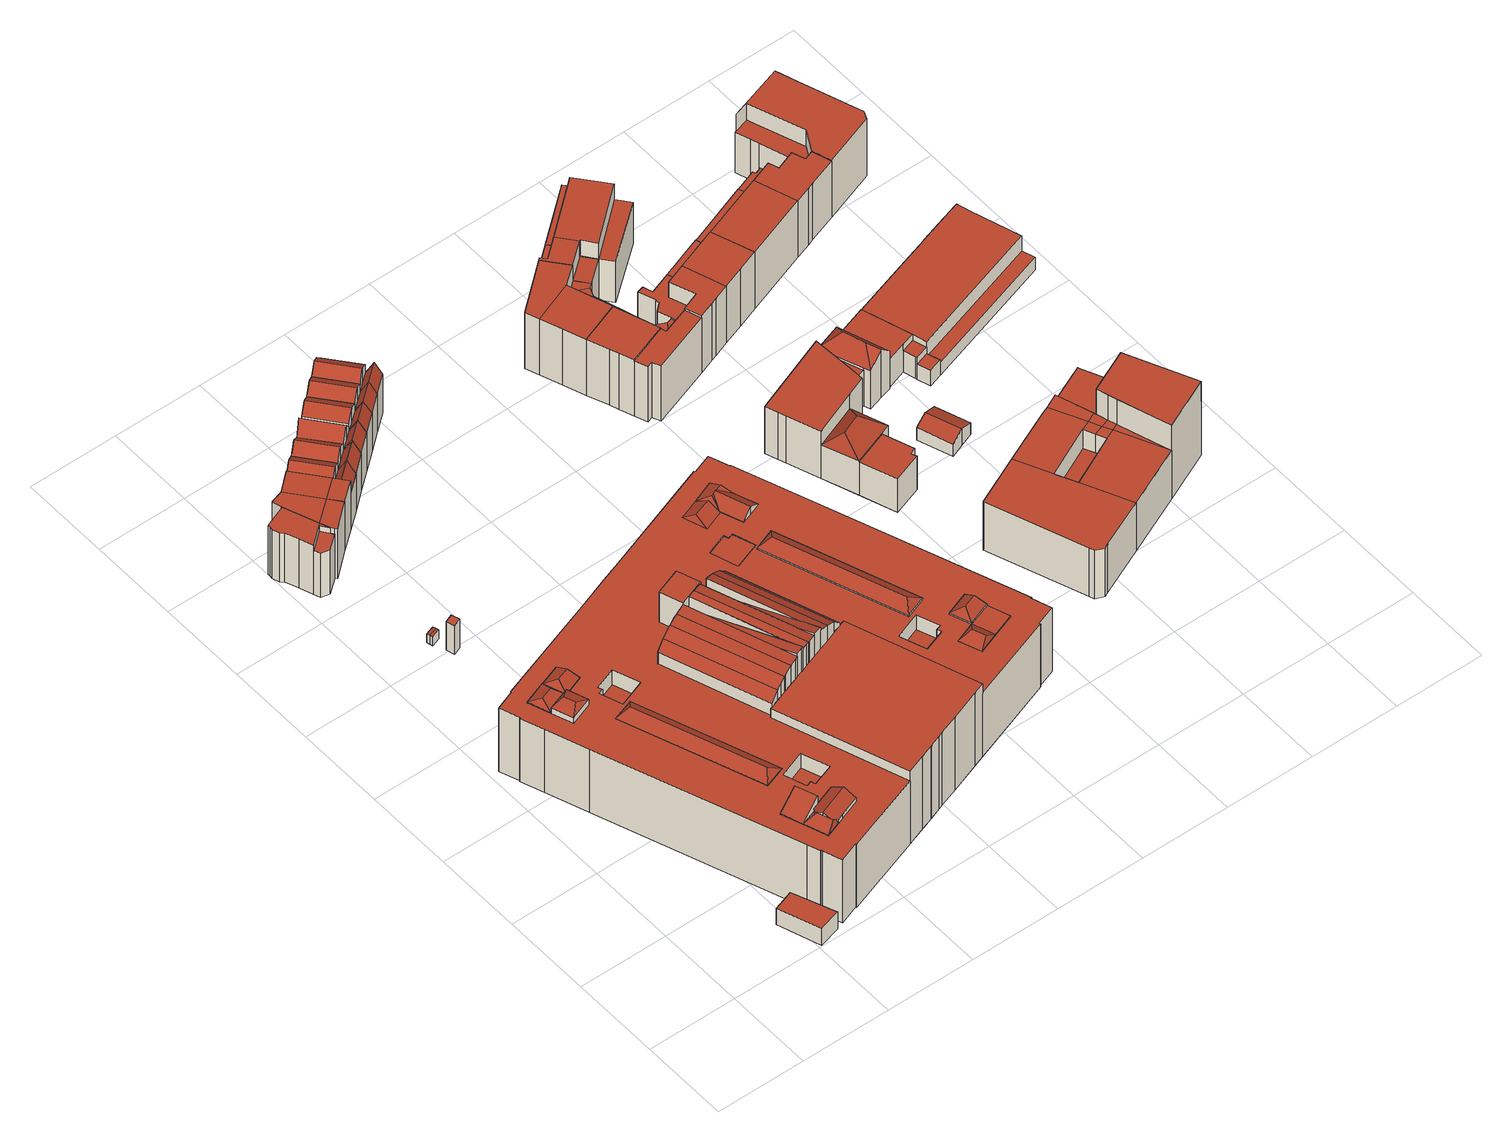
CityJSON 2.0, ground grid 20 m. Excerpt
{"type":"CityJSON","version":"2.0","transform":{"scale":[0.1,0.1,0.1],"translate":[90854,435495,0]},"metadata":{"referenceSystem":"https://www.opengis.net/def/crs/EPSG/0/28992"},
"CityObjects":{
"building1":{"type":"Building","attributes":{"TerrainHeight":3.46,"bron_tex":"UltraCAM-X 10cm juni 2008","voll_tex":"complete","bron_geo":"Lidar 15-30 punten - nov. 2008","status":"1","isWatertight":"1"},"geometry":[{"type":"MultiSurface","lod":"2","boundaries":[[[0,1,2,3]],[[4,5,6,7]],[[0,3,5,4]],[[3,2,6,5]],[[2,1,7,6]],[[1,0,4,7]]],"semantics":{"surfaces":[{"type":"RoofSurface"},{"type":"GroundSurface"},{"type":"WallSurface"}],"values":[0,1,2,2,2,2]}}]},
"building2":{"type":"Building","attributes":{"TerrainHeight":2.46,"bron_tex":"UltraCAM-X 10cm juni 2008","voll_tex":"complete","bron_geo":"Lidar 15-30 punten - nov. 2008","status":"1","isWatertight":"0"},"geometry":[{"type":"MultiSurface","lod":"2","boundaries":[[[8,9,10]],[[11,12,13,14,15,16]],[[10,17,18,19,20,21,22,23,24,8]],[[25,26,27,28,29,30,31,32,33,34]],[[9,8,16,15]],[[14,13,27,26]],[[13,12,28,27]],[[12,11,35,28]],[[20,19,33,32]],[[19,18,34,33]],[[8,24,11,16]],[[24,23,29,35]],[[23,22,30,29]],[[22,21,31,30]],[[21,20,32,31]]],"semantics":{"surfaces":[{"type":"RoofSurface"},{"type":"GroundSurface"},{"type":"WallSurface"}],"values":[0,0,0,1,2,2,2,2,2,2,2,2,2,2,2]}}]},
"building3":{"type":"Building","attributes":{"TerrainHeight":3.62,"bron_tex":"UltraCAM-X 10cm juni 2008","voll_tex":"complete","bron_geo":"Lidar 15-30 punten - nov. 2008","status":"1","isWatertight":"0"},"geometry":[{"type":"MultiSurface","lod":"2","boundaries":[[[36,37,38,39]],[[37,40,41,38]],[[42,43,44,45]],[[36,39,43,42]],[[39,38,46,43]],[[37,36,42,47]],[[38,41,44,46]],[[41,40,45,44]],[[40,37,47,45]]],"semantics":{"surfaces":[{"type":"RoofSurface"},{"type":"GroundSurface"},{"type":"WallSurface"}],"values":[0,0,1,2,2,2,2,2,2]}}]},
"building4":{"type":"Building","attributes":{"TerrainHeight":3.78,"bron_tex":"UltraCAM-X 10cm juni 2008","voll_tex":"complete","bron_geo":"Lidar 15-30 punten - nov. 2008","status":"1","isWatertight":"1"},"geometry":[{"type":"MultiSurface","lod":"2","boundaries":[[[48,49,50,51]],[[52,53,54,55]],[[48,51,55,54]],[[51,50,52,55]],[[50,49,53,52]],[[49,48,54,53]]],"semantics":{"surfaces":[{"type":"RoofSurface"},{"type":"GroundSurface"},{"type":"WallSurface"}],"values":[0,1,2,2,2,2]}}]},
"building5":{"type":"Building","attributes":{"TerrainHeight":2.37,"bron_tex":"UltraCAM-X 10cm juni 2008","voll_tex":"complete","bron_geo":"Lidar 15-30 punten - nov. 2008","status":"1","isWatertight":"0"},"geometry":[{"type":"MultiSurface","lod":"2","boundaries":[[[56,57,58,59,60,61,62]],[[63,64,65,56,62,66]],[[67,68,69]],[[70,71,72,73,74,26,25,75,76]],[[60,59,73,72]],[[59,58,74,73]],[[58,57,67,69]],[[57,56,10,9]],[[63,66,70,76]],[[56,65,17,10]],[[69,68,26,74]],[[68,67,15,14]]],"semantics":{"surfaces":[{"type":"RoofSurface"},{"type":"GroundSurface"},{"type":"WallSurface"}],"values":[0,0,0,1,2,2,2,2,2,2,2,2]}}]},
"building6":{"type":"Building","attributes":{"TerrainHeight":2.28,"bron_tex":"UltraCAM-X 10cm juni 2008","voll_tex":"complete","bron_geo":"Lidar 15-30 punten - nov. 2008","status":"1","isWatertight":"0"},"geometry":[{"type":"MultiSurface","lod":"2","boundaries":[[[77,78,79,80,81,82]],[[83,77,82,84]],[[85,86,87,72,71,70]],[[82,81,86,88]],[[81,80,89,90]],[[80,79,72,87]],[[79,78,61,60]],[[78,77,62,61]],[[83,84,85,70]],[[84,82,88,85]],[[77,83,66,62]]],"semantics":{"surfaces":[{"type":"RoofSurface"},{"type":"GroundSurface"},{"type":"WallSurface"}],"values":[0,0,1,2,2,2,2,2,2,2,2]}}]},
"building7":{"type":"Building","attributes":{"TerrainHeight":2.13,"bron_tex":"UltraCAM-X 10cm juni 2008","voll_tex":"complete","bron_geo":"Lidar 15-30 punten - nov. 2008","status":"1","isWatertight":"0"},"geometry":[{"type":"MultiSurface","lod":"2","boundaries":[[[91,92,93,94]],[[92,90,89,95,96,93]],[[97,98,99,100]],[[101,102,97,100]],[[103,104,105,87,86,85]],[[92,91,88,106]],[[95,89,87,105]],[[90,92,106,86]],[[98,97,107,85]],[[100,99,91,108]],[[99,98,85,88]],[[97,102,103,107]],[[102,101,109,103]],[[101,100,108,94]]],"semantics":{"surfaces":[{"type":"RoofSurface"},{"type":"GroundSurface"},{"type":"WallSurface"}],"values":[0,0,0,0,1,2,2,2,2,2,2,2,2,2]}}]},
"building8":{"type":"Building","attributes":{"TerrainHeight":2.13,"bron_tex":"UltraCAM-X 10cm juni 2008","voll_tex":"complete","bron_geo":"Lidar 15-30 punten - nov. 2008","status":"1","isWatertight":"0"},"geometry":[{"type":"MultiSurface","lod":"2","boundaries":[[[93,110,111,94]],[[93,96,95,112,113,110]],[[114,115,116,117]],[[117,116,118,119]],[[120,121,122,105,104,103]],[[114,117,123,103]],[[116,115,94,124]],[[115,114,103,109]],[[117,119,120,123]],[[119,118,125,120]],[[118,116,124,111]],[[112,95,105,122]]],"semantics":{"surfaces":[{"type":"RoofSurface"},{"type":"GroundSurface"},{"type":"WallSurface"}],"values":[0,0,0,0,1,2,2,2,2,2,2,2]}}]},
"building9":{"type":"Building","attributes":{"TerrainHeight":1.54,"bron_tex":"UltraCAM-X 10cm juni 2008","voll_tex":"complete","bron_geo":"Lidar 15-30 punten - nov. 2008","status":"1","isWatertight":"0"},"geometry":[{"type":"MultiSurface","lod":"2","boundaries":[[[126,127,128,129]],[[130,131,127,126]],[[131,128,127]],[[130,126,129]],[[129,128,132,133]],[[134,135,136,137]],[[138,137,136,139]],[[138,134,137]],[[139,136,135]],[[140,141,142,143]],[[143,142,144,145]],[[140,143,145]],[[141,144,142]],[[146,147,148,149]],[[150,151,147,146]],[[151,148,147]],[[150,146,149]],[[152,153,154,155]],[[156,157,154,153]],[[155,154,157]],[[152,156,153]],[[158,159,160,161]],[[162,163,160,159]],[[160,163,161]],[[158,162,159]],[[164,165,166,167]],[[167,166,168,169]],[[164,167,169]],[[165,168,166]],[[170,171,172,173,174,175]],[[176,177,178,171,170,179]],[[180,181,182,183]],[[184,183,182,185]],[[184,180,183]],[[185,182,181]],[[186,187,188,189]],[[187,190,191,188]],[[186,190,187]],[[192,193,194,195]],[[196,197,198,199]],[[199,198,200,201]],[[196,199,201]],[[197,200,198]],[[202,203,204,205,206,207]],[[208,202,207,209,210,211]],[[212,213,214,215,216,217,218,219,220,221,222,223,224,225,226,227,228,229,230,231,226,225,232,233,234,235,224,223,236,221,220,237,216,215,238,239,240,241,214,213,242,243,244,245,246,247,248,249,250,251,252,253,254,255,256,257,258,259,260,261,190,186,262,263,264,191,190,261,265,266,258,257,267,255,254,268,269,270,271,272,273,274,269,268,275,276,252,251,277,278,279,280,281,282,283,284,285,286,287,288,289,290,291,292,293,294,295,296,297,298,299,300,301,302,303]],[[304,305,306,307,308,309]],[[310,311,312,313]],[[314,315,316,317,318,319]],[[320,321,322,323,324,325]],[[326,327,328,329,330,331,332,333,334,335,336,337,338]],[[339,340,341,342]],[[343,339,342,344]],[[345,343,344,346]],[[347,348,349,350,351]],[[352,353,354,355]],[[356,352,355,357]],[[358,359,360,361,362]],[[363,364,365,366]],[[367,363,366,368]],[[369,367,368,370]],[[370,371,372,369]],[[373,374,375,376,377,378]],[[379,380,381,382,383,384,385,386,387,388,389,390,391,392,393,394,395,396,397,398,399,400,401,402,403,404,405,406,407,408]],[[342,341,248,409]],[[341,340,249,248]],[[340,339,410,411]],[[344,342,409,412]],[[339,343,413,410]],[[346,414,415,416]],[[414,344,412,417]],[[343,345,418,413]],[[419,346,349]],[[351,350,420,421]],[[350,349,416,420]],[[419,348,345]],[[348,347,422,418]],[[347,423,353]],[[424,354,421,425]],[[354,423,351]],[[353,426,427,422]],[[426,352,428,429]],[[430,356,431,432]],[[352,430,433,428]],[[434,357,360]],[[362,361,244,435]],[[434,359,356]],[[359,436,437,431]],[[436,358,438,439]],[[358,440,364]],[[366,365,435,441]],[[365,440,362]],[[442,363,443,444]],[[364,442,445,438]],[[368,446,447,448]],[[446,366,441,449]],[[363,450,451,443]],[[450,367,452,453]],[[370,368,448,454]],[[455,369,456,457]],[[367,455,458,452]],[[371,370,454,459]],[[369,372,460,456]],[[372,371,243,242]],[[131,130,273,272]],[[128,131,461,462]],[[130,129,274,273]],[[133,132,271,463]],[[132,128,462,464]],[[135,134,129,133]],[[138,139,270,269]],[[134,138,269,274]],[[139,135,463,270]],[[141,140,222,221]],[[145,144,236,223]],[[140,145,223,222]],[[144,141,221,236]],[[149,148,267,257]],[[151,150,256,255]],[[148,151,255,267]],[[150,149,257,256]],[[152,155,465,466]],[[157,156,231,230]],[[155,157,230,229]],[[158,161,466,467]],[[161,163,156,152]],[[162,158,228,468]],[[165,164,468,227]],[[169,168,226,231]],[[164,169,163,162]],[[168,165,227,226]],[[170,175,469]],[[470,174,471]],[[174,173,472,473]],[[173,172,474,475]],[[172,171,476,263]],[[176,477,478]],[[170,469,179]],[[171,178,264,476]],[[178,177,191,264]],[[177,176,478,180]],[[184,185,262,189]],[[180,184,479,480]],[[185,471,481,482]],[[189,188,483,479]],[[188,191,480,483]],[[192,195,220,219]],[[195,194,237,220]],[[194,193,196,201]],[[193,192,219,484]],[[197,196,484,218]],[[485,197,218,486]],[[207,206,217,487]],[[206,205,488,217]],[[205,204,486,488]],[[204,489,485]],[[202,490,203]],[[208,211,491,492]],[[211,210,201,491]],[[210,209,216,237]],[[209,207,487,216]],[[493,208,492,199]],[[202,493,199,490]],[[292,291,380,379]],[[291,290,381,380]],[[290,289,382,381]],[[289,288,494,382]],[[288,287,383,494]],[[287,286,384,383]],[[286,285,385,384]],[[285,284,386,385]],[[284,283,387,386]],[[283,282,388,387]],[[282,281,389,388]],[[281,280,390,389]],[[280,279,391,390]],[[279,278,392,391]],[[278,277,393,392]],[[277,251,495,393]],[[417,247,420,415]],[[449,243,459,447]],[[212,303,398,496]],[[303,302,399,398]],[[302,301,400,399]],[[301,300,401,400]],[[300,299,402,401]],[[299,298,403,402]],[[298,297,404,403]],[[297,296,405,404]],[[296,295,406,405]],[[295,294,407,406]],[[294,293,408,407]],[[293,292,379,408]],[[229,228,467,465]],[[225,224,317,316]],[[224,235,318,317]],[[235,234,319,318]],[[234,233,314,319]],[[233,232,315,314]],[[232,225,316,315]],[[240,239,307,306]],[[239,238,308,307]],[[238,215,309,308]],[[215,214,304,309]],[[214,241,305,304]],[[241,240,306,305]],[[260,259,375,374]],[[259,258,376,375]],[[258,266,377,376]],[[266,265,378,377]],[[265,261,373,378]],[[261,260,374,373]],[[263,472,475,474]],[[473,262,482,481]],[[253,252,323,322]],[[252,276,324,323]],[[276,275,325,324]],[[275,268,320,325]],[[268,254,321,320]],[[254,253,322,321]],[[272,271,464,461]],[[313,312,246,245]],[[312,311,247,246]],[[311,497,425,420]],[[497,498,355,424]],[[498,499,357,355]],[[499,310,361,360]],[[310,313,245,244]],[[326,338,242,213]],[[338,458,457,460]],[[453,445,444,451]],[[439,433,432,437]],[[429,337,411,427]],[[337,336,250,249]],[[336,335,251,250]],[[335,334,500,495]],[[334,333,394,500]],[[333,332,395,394]],[[332,331,396,395]],[[331,330,501,396]],[[330,329,397,501]],[[329,328,502,397]],[[328,327,496,502]],[[327,326,213,212]]],"semantics":{"surfaces":[{"type":"RoofSurface"},{"type":"GroundSurface"},{"type":"WallSurface"}],"values":[0,0,0,0,0,0,0,0,0,0,0,0,0,0,0,0,0,0,0,0,0,0,0,0,0,0,0,0,0,0,0,0,0,0,0,0,0,0,0,0,0,0,0,0,0,0,0,0,0,0,0,0,0,0,0,0,0,0,0,0,0,0,0,1,2,2,2,2,2,2,2,2,2,2,2,2,2,2,2,2,2,2,2,2,2,2,2,2,2,2,2,2,2,2,2,2,2,2,2,2,2,2,2,2,2,2,2,2,2,2,2,2,2,2,2,2,2,2,2,2,2,2,2,2,2,2,2,2,2,2,2,2,2,2,2,2,2,2,2,2,2,2,2,2,2,2,2,2,2,2,2,2,2,2,2,2,2,2,2,2,2,2,2,2,2,2,2,2,2,2,2,2,2,2,2,2,2,2,2,2,2,2,2,2,2,2,2,2,2,2,2,2,2,2,2,2,2,2,2,2,2,2,2,2,2,2,2,2,2,2,2,2,2,2,2,2,2,2,2,2,2,2,2,2,2,2,2,2,2,2,2,2,2,2,2,2,2,2,2,2,2,2,2,2]}}]},
"building10":{"type":"Building","attributes":{"TerrainHeight":1.95,"bron_tex":"UltraCAM-X 10cm juni 2008","voll_tex":"complete","bron_geo":"Lidar 15-30 punten - nov. 2008","status":"1","isWatertight":"0"},"geometry":[{"type":"MultiSurface","lod":"2","boundaries":[[[503,504,505,506]],[[504,507,508,509,510,505]],[[511,512,513,514]],[[515,511,514,516]],[[517,518,519,122,121,120]],[[512,511,520,120]],[[514,513,503,521]],[[513,512,120,125]],[[511,515,517,520]],[[515,516,522,517]],[[516,514,521,506]],[[506,505,523,524]],[[504,503,111,110]],[[505,510,525,523]],[[510,509,526,525]],[[509,508,122,519]],[[508,507,113,112]],[[507,504,110,113]]],"semantics":{"surfaces":[{"type":"RoofSurface"},{"type":"GroundSurface"},{"type":"WallSurface"}],"values":[0,0,0,0,1,2,2,2,2,2,2,2,2,2,2,2,2,2]}}]},
"building11":{"type":"Building","attributes":{"TerrainHeight":2.2,"bron_tex":"UltraCAM-X 10cm juni 2008","voll_tex":"complete","bron_geo":"Lidar 15-30 punten - nov. 2008","status":"1","isWatertight":"0"},"geometry":[{"type":"MultiSurface","lod":"2","boundaries":[[[523,525,526,527,528,529]],[[524,523,529,530]],[[531,532,533,534]],[[533,535,536,534]],[[537,538,539,519,518,517]],[[533,532,537,540]],[[532,531,541,537]],[[531,534,542,530]],[[535,533,540,517]],[[534,536,524,542]],[[536,535,517,522]],[[527,526,519,539]]],"semantics":{"surfaces":[{"type":"RoofSurface"},{"type":"GroundSurface"},{"type":"WallSurface"}],"values":[0,0,0,0,1,2,2,2,2,2,2,2]}}]},
"building12":{"type":"Building","attributes":{"TerrainHeight":2.14,"bron_tex":"UltraCAM-X 10cm juni 2008","voll_tex":"complete","bron_geo":"Lidar 15-30 punten - nov. 2008","status":"1","isWatertight":"0"},"geometry":[{"type":"MultiSurface","lod":"2","boundaries":[[[543,544,545,546]],[[546,545,547,548]],[[549,528,527,550,551,552]],[[549,552,553,554]],[[555,556,557,539,538,537]],[[550,527,539,557]],[[549,529,528]],[[549,554,530,529]],[[543,546,558,537]],[[545,544,554,559]],[[544,543,537,541]],[[546,548,555,558]],[[548,547,560,555]],[[547,545,559,553]]],"semantics":{"surfaces":[{"type":"RoofSurface"},{"type":"GroundSurface"},{"type":"WallSurface"}],"values":[0,0,0,0,1,2,2,2,2,2,2,2,2,2]}}]},
"building13":{"type":"Building","attributes":{"TerrainHeight":2.09,"bron_tex":"UltraCAM-X 10cm juni 2008","voll_tex":"complete","bron_geo":"Lidar 15-30 punten - nov. 2008","status":"1","isWatertight":"0"},"geometry":[{"type":"MultiSurface","lod":"2","boundaries":[[[561,562,563,564]],[[564,563,565,566,567]],[[552,551,550,568,569,570]],[[552,570,571,553]],[[572,573,574,557,556,555,575]],[[561,564,576,555]],[[563,562,553,577]],[[562,561,555,560]],[[564,567,575,576]],[[567,566,572,575]],[[566,565,578,572]],[[565,563,577,571]],[[570,569,573,579]],[[568,550,557,574]],[[571,570,579,578]]],"semantics":{"surfaces":[{"type":"RoofSurface"},{"type":"GroundSurface"},{"type":"WallSurface"}],"values":[0,0,0,0,1,2,2,2,2,2,2,2,2,2,2]}}]},
"building14":{"type":"Building","attributes":{"TerrainHeight":3.03,"bron_tex":"UltraCAM-X 10cm juni 2008","voll_tex":"complete","bron_geo":"Lidar 15-30 punten - nov. 2008","status":"1","isWatertight":"0"},"geometry":[{"type":"MultiSurface","lod":"2","boundaries":[[[580,581,582,583,584,585]],[[586,587,588,589,590,591,592,593,594]],[[595,596,597,598,599,600,601,602,603]],[[580,585,594,593]],[[585,584,586,594]],[[584,583,604,605]],[[583,582,598,597]],[[582,581,599,598]],[[591,590,602,601]],[[590,589,603,602]],[[589,588,595,603]],[[588,587,596,595]],[[587,586,606,607]]],"semantics":{"surfaces":[{"type":"RoofSurface"},{"type":"GroundSurface"},{"type":"WallSurface"}],"values":[0,0,1,2,2,2,2,2,2,2,2,2,2]}}]},
"building15":{"type":"Building","attributes":{"TerrainHeight":3.12,"bron_tex":"UltraCAM-X 10cm juni 2008","voll_tex":"complete","bron_geo":"Lidar 15-30 punten - nov. 2008","status":"1","isWatertight":"0"},"geometry":[{"type":"MultiSurface","lod":"2","boundaries":[[[608,605,604,609,610,611]],[[612,607,606,613,614,615,616,617]],[[618,619,620,621,622,623,597,596]],[[605,608,613,606]],[[608,611,624,625]],[[611,610,626,622]],[[610,609,623,626]],[[609,604,597,623]],[[607,612,627,596]],[[612,617,618,627]],[[617,616,619,618]],[[616,615,620,619]],[[615,614,628,629]],[[614,613,630,628]]],"semantics":{"surfaces":[{"type":"RoofSurface"},{"type":"GroundSurface"},{"type":"WallSurface"}],"values":[0,0,1,2,2,2,2,2,2,2,2,2,2,2]}}]},
"building16":{"type":"Building","attributes":{"TerrainHeight":3.09,"bron_tex":"UltraCAM-X 10cm juni 2008","voll_tex":"complete","bron_geo":"Lidar 15-30 punten - nov. 2008","status":"1","isWatertight":"0"},"geometry":[{"type":"MultiSurface","lod":"2","boundaries":[[[631,632,633,581,580]],[[593,592,591,634,635]],[[636,637,638,601,600,599]],[[633,632,637,636]],[[631,580,593,635]],[[581,633,636,599]],[[634,591,601,638]]],"semantics":{"surfaces":[{"type":"RoofSurface"},{"type":"GroundSurface"},{"type":"WallSurface"}],"values":[0,0,1,2,2,2,2]}}]},
"building17":{"type":"Building","attributes":{"TerrainHeight":3.31,"bron_tex":"UltraCAM-X 10cm juni 2008","voll_tex":"complete","bron_geo":"Lidar 15-30 punten - nov. 2008","status":"1","isWatertight":"0"},"geometry":[{"type":"MultiSurface","lod":"2","boundaries":[[[639,640,625,624,641,642,643,644]],[[629,628,630,645,646,647]],[[648,649,650,651,652,622,621,620]],[[625,640,645,630]],[[640,639,646,645]],[[644,643,650,649]],[[643,642,651,650]],[[642,641,652,651]],[[641,624,622,652]],[[629,647,648,620]]],"semantics":{"surfaces":[{"type":"RoofSurface"},{"type":"GroundSurface"},{"type":"WallSurface"}],"values":[0,0,1,2,2,2,2,2,2,2]}}]},
"building18":{"type":"Building","attributes":{"TerrainHeight":3.44,"bron_tex":"UltraCAM-X 10cm juni 2008","voll_tex":"complete","bron_geo":"Lidar 15-30 punten - nov. 2008","status":"1","isWatertight":"0"},"geometry":[{"type":"MultiSurface","lod":"2","boundaries":[[[653,654,655]],[[656,657,654,653,658]],[[659,660,661,662]],[[663,656,658]],[[664,665,666,667,668,669,670,671]],[[663,658,653,655]],[[672,673,674,675,676,677]],[[678,679,680,681,682,683,684,685,686,687,688,689,690,691]],[[655,654,684,683]],[[654,657,685,684]],[[657,656,673,672]],[[659,662,679,692]],[[661,660,681,680]],[[656,663,693,694]],[[664,671,692,678]],[[671,670,660,659]],[[670,669,682,681]],[[669,668,683,682]],[[668,667,663,655]],[[667,666,690,693]],[[666,665,691,690]],[[665,664,678,691]],[[672,677,686,685]],[[677,676,687,686]],[[676,675,688,687]],[[675,674,689,688]],[[674,673,694,689]]],"semantics":{"surfaces":[{"type":"RoofSurface"},{"type":"GroundSurface"},{"type":"WallSurface"}],"values":[0,0,0,0,0,0,0,1,2,2,2,2,2,2,2,2,2,2,2,2,2,2,2,2,2,2,2]}}]},
"building19":{"type":"Building","attributes":{"TerrainHeight":2.93,"bron_tex":"UltraCAM-X 10cm juni 2008","voll_tex":"complete","bron_geo":"Lidar 15-30 punten - nov. 2008","status":"1","isWatertight":"0"},"geometry":[{"type":"MultiSurface","lod":"2","boundaries":[[[695,696,697,698,699,700,701]],[[702,703,704,705]],[[706,707,708,709]],[[637,710,711,638]],[[696,695,712,637]],[[695,701,713,712]],[[701,700,707,706]],[[700,699,708,707]],[[698,697,702,705]],[[697,696,632,631]],[[704,703,638,711]],[[703,702,635,634]],[[706,709,710,713]]],"semantics":{"surfaces":[{"type":"RoofSurface"},{"type":"GroundSurface"},{"type":"WallSurface"}],"values":[0,0,0,1,2,2,2,2,2,2,2,2,2]}}]},
"building20":{"type":"Building","attributes":{"TerrainHeight":2.88,"bron_tex":"UltraCAM-X 10cm juni 2008","voll_tex":"complete","bron_geo":"Lidar 15-30 punten - nov. 2008","status":"1","isWatertight":"0"},"geometry":[{"type":"MultiSurface","lod":"2","boundaries":[[[714,715,716,717,718,719,720,721]],[[722,723,724,725,726,727,728,729,730,731,732,733,734]],[[735,736,737,649,648,738,739,740,741,742,743,744]],[[719,718,724,723]],[[718,717,725,724]],[[717,716,726,725]],[[715,714,745,736]],[[714,721,737,745]],[[721,720,649,737]],[[720,719,639,644]],[[734,733,739,738]],[[733,732,740,739]],[[732,731,741,740]],[[731,730,742,741]],[[730,729,743,742]],[[729,728,744,743]],[[728,727,735,744]],[[723,722,647,646]],[[722,734,738,648]]],"semantics":{"surfaces":[{"type":"RoofSurface"},{"type":"GroundSurface"},{"type":"WallSurface"}],"values":[0,0,1,2,2,2,2,2,2,2,2,2,2,2,2,2,2,2,2]}}]},
"building21":{"type":"Building","attributes":{"TerrainHeight":3.48,"bron_tex":"UltraCAM-X 10cm juni 2008","voll_tex":"complete","bron_geo":"Lidar 15-30 punten - nov. 2008","status":"1","isWatertight":"0"},"geometry":[{"type":"MultiSurface","lod":"2","boundaries":[[[746,747,748,749]],[[750,751,752,753,754,755,756,757,758]],[[758,757,759,760,761,762]],[[759,763,764,760]],[[756,755,765,766,767]],[[763,767,766,764]],[[768,769,770,771,772,773,774,775]],[[750,758,776,774]],[[757,756,747,746]],[[755,754,770,777]],[[754,753,771,770]],[[753,752,772,771]],[[752,751,773,772]],[[751,750,774,773]],[[758,762,775,776]],[[762,761,768,775]],[[759,757,746,749]],[[763,759,749,778]],[[756,767,748,747]],[[765,755,777,769]],[[767,763,778,748]]],"semantics":{"surfaces":[{"type":"RoofSurface"},{"type":"GroundSurface"},{"type":"WallSurface"}],"values":[0,0,0,0,0,0,1,2,2,2,2,2,2,2,2,2,2,2,2,2,2]}}]},
"building22":{"type":"Building","attributes":{"TerrainHeight":2.82,"bron_tex":"UltraCAM-X 10cm juni 2008","voll_tex":"complete","bron_geo":"Lidar 15-30 punten - nov. 2008","status":"1","isWatertight":"0"},"geometry":[{"type":"MultiSurface","lod":"2","boundaries":[[[779,780,781,782,783,784]],[[785,786,787]],[[788,789,790,791,792,793,794]],[[786,795,796,797]],[[798,799,800,801,711,710,802]],[[779,784,789,788]],[[783,782,786,797]],[[782,781,787,786]],[[781,780,785,787]],[[780,779,699,698]],[[786,785,705,704]],[[794,793,803,710]],[[793,792,802,803]],[[792,791,798,802]],[[791,790,799,798]],[[788,794,709,708]],[[796,795,801,800]],[[795,786,711,801]]],"semantics":{"surfaces":[{"type":"RoofSurface"},{"type":"GroundSurface"},{"type":"WallSurface"}],"values":[0,0,0,0,1,2,2,2,2,2,2,2,2,2,2,2,2,2]}}]},
"building23":{"type":"Building","attributes":{"TerrainHeight":3.7,"bron_tex":"UltraCAM-X 10cm juni 2008","voll_tex":"complete","bron_geo":"Lidar 15-30 punten - nov. 2008","status":"1","isWatertight":"0"},"geometry":[{"type":"MultiSurface","lod":"2","boundaries":[[[804,805,806,807]],[[808,804,807,809]],[[810,811,812,813]],[[805,804,814,812]],[[807,806,811,815]],[[806,805,812,811]],[[804,808,813,814]],[[808,809,810,813]],[[809,807,815,810]]],"semantics":{"surfaces":[{"type":"RoofSurface"},{"type":"GroundSurface"},{"type":"WallSurface"}],"values":[0,0,1,2,2,2,2,2,2]}}]},
"building24":{"type":"Building","attributes":{"TerrainHeight":3.73,"bron_tex":"UltraCAM-X 10cm juni 2008","voll_tex":"complete","bron_geo":"Lidar 15-30 punten - nov. 2008","status":"1","isWatertight":"0"},"geometry":[{"type":"MultiSurface","lod":"2","boundaries":[[[816,817,818,819,820,821]],[[820,819,822,823,824,825]],[[821,820,825]],[[818,822,819]],[[679,826,827,828,829,830,831,680]],[[816,821,826,679]],[[818,817,680,831]],[[817,816,662,661]],[[825,824,828,827]],[[824,823,829,828]],[[823,822,830,829]],[[821,825,827,826]],[[822,818,831,830]]],"semantics":{"surfaces":[{"type":"RoofSurface"},{"type":"GroundSurface"},{"type":"WallSurface"}],"values":[0,0,0,0,1,2,2,2,2,2,2,2,2]}}]},
"building25":{"type":"Building","attributes":{"TerrainHeight":2.81,"bron_tex":"UltraCAM-X 10cm juni 2008","voll_tex":"complete","bron_geo":"Lidar 15-30 punten - nov. 2008","status":"1","isWatertight":"0"},"geometry":[{"type":"MultiSurface","lod":"2","boundaries":[[[716,715,832,833,834]],[[835,836,837,838,839,840]],[[735,841,842,843,844,736]],[[716,834,838,837]],[[834,833,845,846]],[[833,832,844,843]],[[832,715,736,844]],[[836,835,847,735]],[[835,840,841,847]],[[840,839,842,841]],[[839,838,848,849]],[[837,836,727,726]]],"semantics":{"surfaces":[{"type":"RoofSurface"},{"type":"GroundSurface"},{"type":"WallSurface"}],"values":[0,0,1,2,2,2,2,2,2,2,2,2]}}]},
"building26":{"type":"Building","attributes":{"TerrainHeight":2.94,"bron_tex":"UltraCAM-X 10cm juni 2008","voll_tex":"complete","bron_geo":"Lidar 15-30 punten - nov. 2008","status":"1","isWatertight":"0"},"geometry":[{"type":"MultiSurface","lod":"2","boundaries":[[[846,845,850,851]],[[848,852,853,849]],[[842,854,855,843]],[[846,851,852,848]],[[851,850,856,857]],[[850,845,843,855]],[[849,853,854,842]],[[853,852,858,859]]],"semantics":{"surfaces":[{"type":"RoofSurface"},{"type":"GroundSurface"},{"type":"WallSurface"}],"values":[0,0,1,2,2,2,2,2]}}]},
"building27":{"type":"Building","attributes":{"TerrainHeight":3.48,"bron_tex":"UltraCAM-X 10cm juni 2008","voll_tex":"complete","bron_geo":"Lidar 15-30 punten - nov. 2008","status":"1","isWatertight":"0"},"geometry":[{"type":"MultiSurface","lod":"2","boundaries":[[[860,861,862,863,864]],[[865,866,867,868]],[[869,761,760,870]],[[760,764,871,872,870]],[[766,765,873]],[[764,766,873,871]],[[874,875,769,768,876,877]],[[861,860,876,878]],[[860,864,877,876]],[[864,863,874,877]],[[865,868,863,862]],[[868,867,879,880]],[[867,866,769,875]],[[881,865,872,871]],[[882,881,871,873]],[[866,882,873,765]],[[761,869,878,768]],[[869,870,883,861]],[[870,872,862,883]]],"semantics":{"surfaces":[{"type":"RoofSurface"},{"type":"GroundSurface"},{"type":"WallSurface"}],"values":[0,0,0,0,0,0,1,2,2,2,2,2,2,2,2,2,2,2,2]}}]},
"building28":{"type":"Building","attributes":{"TerrainHeight":3.77,"bron_tex":"UltraCAM-X 10cm juni 2008","voll_tex":"complete","bron_geo":"Lidar 15-30 punten - nov. 2008","status":"1","isWatertight":"0"},"geometry":[{"type":"MultiSurface","lod":"2","boundaries":[[[884,885,886,887]],[[888,889,890,891,892]],[[893,894,895,896]],[[897,898,899,900,901]],[[902,903,904,905,906,907,908,909,910,911,912,913,914,915,916]],[[917,918,919,920,921,922,923,924,925,926,927,928,929,930,931,932,933]],[[887,886,894,893]],[[886,885,926,934]],[[885,884,935,926]],[[891,890,884,887]],[[890,889,927,935]],[[889,888,928,927]],[[896,895,925,936]],[[895,894,934,925]],[[897,901,937,930]],[[901,900,903,902]],[[900,899,888,892]],[[899,898,929,928]],[[898,897,930,929]],[[902,916,931,937]],[[916,915,932,931]],[[915,914,933,932]],[[914,913,917,933]],[[913,912,918,917]],[[912,911,919,918]],[[911,910,920,919]],[[910,909,921,920]],[[909,908,922,921]],[[908,907,923,922]],[[907,906,924,923]],[[906,905,936,924]],[[905,904,893,896]],[[904,903,892,891]]],"semantics":{"surfaces":[{"type":"RoofSurface"},{"type":"GroundSurface"},{"type":"WallSurface"}],"values":[0,0,0,0,0,1,2,2,2,2,2,2,2,2,2,2,2,2,2,2,2,2,2,2,2,2,2,2,2,2,2,2,2]}}]},
"building29":{"type":"Building","attributes":{"TerrainHeight":3.03,"bron_tex":"UltraCAM-X 10cm juni 2008","voll_tex":"complete","bron_geo":"Lidar 15-30 punten - nov. 2008","status":"1","isWatertight":"0"},"geometry":[{"type":"MultiSurface","lod":"2","boundaries":[[[938,939,940,941,942]],[[943,944,945,946,947,948,949,857,856,950,951]],[[859,858,952,953,954,955,956,957]],[[958,959,960,855,854,961,962,963,964,965,966,967]],[[941,940,967,968]],[[940,939,958,967]],[[857,949,952,858]],[[949,948,953,952]],[[948,947,966,965]],[[947,946,968,966]],[[946,945,942,941]],[[945,944,938,942]],[[943,951,960,959]],[[951,950,969,960]],[[950,856,855,969]],[[859,957,961,854]],[[957,956,962,961]],[[956,955,963,962]],[[955,954,964,963]],[[954,953,965,964]]],"semantics":{"surfaces":[{"type":"RoofSurface"},{"type":"GroundSurface"},{"type":"WallSurface"}],"values":[0,0,0,1,2,2,2,2,2,2,2,2,2,2,2,2,2,2,2,2]}}]},
"building30":{"type":"Building","attributes":{"TerrainHeight":2.8,"bron_tex":"UltraCAM-X 10cm juni 2008","voll_tex":"complete","bron_geo":"Lidar 15-30 punten - nov. 2008","status":"1","isWatertight":"0"},"geometry":[{"type":"MultiSurface","lod":"2","boundaries":[[[970,971,972,973,974,975,976,977]],[[978,979,980,981,982,983,984,985,986,987]],[[988,989,990,959,958,991,992,993]],[[976,975,939,938]],[[975,974,991,958]],[[974,973,994,991]],[[973,972,992,994]],[[978,987,995,993]],[[987,986,988,995]],[[986,985,989,988]],[[985,984,990,989]],[[984,983,959,990]],[[983,982,944,943]],[[982,981,977,976]],[[981,980,970,977]],[[980,979,971,970]]],"semantics":{"surfaces":[{"type":"RoofSurface"},{"type":"GroundSurface"},{"type":"WallSurface"}],"values":[0,0,1,2,2,2,2,2,2,2,2,2,2,2,2,2]}}]}
},
"vertices":[
[176,95,43],[208,2,46],[256,15,46],[221,110,43],[176,95,0],[221,110,0],[256,15,0],[208,2,0],
[73,1297,133],[85,1280,133],[78,1301,133],[35,1265,119],[40,1252,119],[59,1247,119],[89,1271,119],[85,1280,119],[73,1297,119],[50,1375,133],[1,1356,133],[2,1353,133],[1,1344,133],[6,1329,133],[13,1323,133],[24,1295,133],[35,1265,133],[50,1375,0],[89,1271,0],[59,1247,0],[40,1252,0],[24,1295,0],[13,1323,0],[6,1329,0],[1,1344,0],[2,1353,0],[1,1356,0],[35,1265,0],
[120,1042,24],[122,1036,25],[141,1041,25],[139,1048,24],[124,1029,24],[143,1035,24],[120,1042,0],[139,1048,0],[143,1035,0],[124,1029,0],[141,1041,0],[122,1036,0],
[136,1005,78],[141,987,78],[159,994,78],[153,1011,78],[159,994,0],[141,987,0],[136,1005,0],[153,1011,0],
[78,1301,134],[85,1280,134],[90,1273,134],[94,1269,134],[147,1313,134],[143,1317,134],[125,1339,134],[44,1397,134],[43,1396,134],[50,1375,134],[71,1405,134],[85,1280,120],[89,1271,120],[90,1273,120],[71,1405,0],[143,1317,0],[147,1313,0],[94,1269,0],[90,1273,0],[43,1396,0],[44,1397,0],
[125,1339,135],[143,1317,135],[147,1313,135],[187,1346,135],[184,1350,135],[166,1372,135],[71,1405,135],[111,1439,135],[111,1439,0],[184,1350,0],[187,1346,0],[166,1372,0],[187,1346,100],[184,1350,110],
[166,1372,102],[176,1360,133],[214,1391,133],[204,1404,102],[225,1377,101],[222,1381,110],[130,1455,139],[111,1439,122],[166,1372,121],[185,1388,139],[204,1404,122],[149,1471,122],[149,1471,0],[222,1381,0],[225,1377,0],[176,1360,0],[130,1455,0],[185,1388,102],[204,1404,0],
[253,1423,133],[243,1436,102],[264,1410,101],[261,1413,111],[149,1471,120],[204,1404,120],[223,1420,139],[168,1487,139],[243,1436,120],[187,1503,120],[187,1503,0],[261,1413,0],[264,1410,0],[168,1487,0],[223,1420,102],[243,1436,0],
[808,304,188],[818,276,188],[843,279,172],[825,327,172],[779,310,172],[797,262,172],[893,297,172],[876,345,172],[825,327,175],[876,345,175],[862,366,191],[833,355,191],[809,372,175],[860,390,175],[171,555,172],[282,250,172],[300,274,188],[200,549,188],[329,267,172],[218,572,172],[666,711,192],[764,439,192],[794,431,175],[684,736,175],[637,719,175],[747,414,175],[120,707,172],[143,687,186],[171,697,186],[167,723,172],[138,658,172],[184,675,172],[70,688,173],[91,669,186],[117,678,186],[120,707,173],[87,640,173],[138,658,173],[87,640,186],[104,595,186],[125,615,197],[116,639,197],[154,613,186],[138,658,186],[658,867,191],[684,795,191],[708,804,173],[691,850,173],[691,853,173],[664,869,187],[642,835,173],[643,833,173],[660,786,173],[653,865,187],[643,833,172],[691,850,172],[677,874,187],[648,863,187],[625,883,172],[673,901,172],[580,867,171],[595,844,188],[634,858,188],[625,883,171],[598,816,171],[643,833,171],[255,181,173],[272,135,173],[320,152,201],[303,198,201],[272,135,172],[290,84,172],[312,98,187],[301,130,187],[338,102,172],[320,152,172],[305,118,196],[311,103,187],[324,96,181],[338,102,181],[383,118,181],[374,143,196],[299,133,187],[365,168,181],[320,152,181],[306,147,181],[492,96,171],[393,379,171],[401,216,171],[353,199,171],[365,168,171],[383,118,171],[290,84,171],[255,181,171],[303,198,171],[282,250,171],[171,555,171],[218,572,171],[204,575,171],[187,623,171],[154,613,171],[104,595,171],[70,688,171],[167,723,171],[184,675,171],[138,658,171],[198,627,171],[194,637,171],[242,654,171],[263,596,171],[329,267,171],[320,152,171],[350,209,171],[338,205,171],[321,254,171],[380,275,171],[398,380,171],[317,613,171],[401,643,171],[384,692,171],[441,712,171],[459,663,171],[539,691,171],[621,459,171],[634,463,171],[733,181,171],[723,330,171],[702,388,171],[761,409,171],[747,414,171],[637,719,171],[684,736,171],[643,729,171],[584,708,171],[564,767,171],[611,784,171],[673,901,171],[708,804,171],[660,786,171],[615,774,171],[626,777,171],[794,431,171],[779,361,171],[809,372,171],[860,390,171],[893,297,171],[797,262,171],[779,310,171],[825,327,171],[767,357,171],[771,347,171],[923,248,171],[922,250,171],[965,265,171],[950,309,171],[952,309,171],[731,912,171],[729,911,171],[713,955,171],[670,940,171],[669,942,171],[426,856,171],[371,837,171],[307,814,171],[64,729,171],[64,727,171],[21,711,171],[37,667,171],[35,667,171],[53,617,171],[86,526,171],[245,91,171],[255,64,171],[257,65,171],[258,62,171],[273,21,171],[316,37,171],[317,35,171],[401,216,132],[380,275,132],[321,254,132],[338,205,132],[350,209,132],[353,199,132],[401,643,253],[459,663,253],[441,712,253],[384,692,253],[194,637,131],[198,627,131],[187,623,131],[204,575,131],[263,596,131],[242,654,131],[779,361,131],[761,409,131],[702,388,131],[723,330,131],[771,347,131],[767,357,131],[393,379,196],[492,96,196],[534,111,196],[561,120,196],[564,121,196],[588,130,196],[599,134,196],[641,148,196],[708,172,196],[733,181,196],[634,463,196],[621,459,196],[398,380,196],[603,453,223],[621,459,203],[539,691,203],[521,685,223],[580,444,237],[498,677,237],[558,437,245],[476,669,245],[538,430,256],[558,437,252],[476,669,213],[459,663,216],[456,662,217],[519,423,252],[538,430,250],[456,662,250],[437,655,252],[500,416,252],[419,649,252],[481,410,256],[500,416,258],[419,649,219],[401,643,217],[400,642,217],[461,403,245],[481,410,250],[400,642,250],[379,635,245],[439,395,237],[357,627,237],[416,387,223],[334,619,223],[317,613,203],[398,380,203],[611,784,169],[564,767,169],[584,708,169],[643,729,169],[626,777,169],[615,774,169],[21,711,0],[64,727,0],[64,729,0],[307,814,0],[426,856,0],[669,942,0],[670,940,0],[713,955,0],[729,911,0],[731,912,0],[952,309,0],[950,309,0],[965,265,0],[922,250,0],[923,248,0],[641,148,0],[599,134,0],[588,130,0],[561,120,0],[317,35,0],[316,37,0],[273,21,0],[258,62,0],[257,65,0],[255,64,0],[245,91,0],[86,526,0],[53,617,0],[35,667,0],[37,667,0],[521,685,171],[603,453,0],[621,459,0],[498,677,171],[580,444,0],[484,672,242],[484,672,0],[476,669,0],[484,672,171],[558,437,0],[544,475,245],[459,663,0],[456,662,0],[538,430,0],[524,468,250],[449,660,250],[449,660,0],[521,424,251],[521,424,0],[519,423,196],[521,424,196],[510,420,252],[500,416,0],[510,420,0],[510,420,196],[487,455,252],[400,642,171],[495,414,258],[495,414,0],[481,410,196],[495,414,196],[468,448,250],[379,635,171],[475,407,248],[461,403,0],[475,407,0],[475,407,196],[370,632,242],[370,632,0],[357,627,0],[370,632,171],[442,396,238],[442,396,0],[439,395,196],[442,396,196],[334,619,0],[426,390,229],[416,387,0],[426,390,0],[426,390,196],[317,613,0],[398,380,0],[797,262,0],[843,279,0],[876,345,171],[893,297,0],[167,723,0],[120,707,0],[70,688,0],[87,640,171],[658,867,187],[690,853,174],[691,853,172],[691,850,171],[691,853,171],[708,804,0],[691,850,0],[684,795,171],[645,842,176],[642,835,172],[625,883,0],[643,833,0],[691,853,0],[673,901,0],[634,858,0],[272,135,171],[324,96,172],[324,96,171],[374,143,171],[338,102,171],[319,99,183],[305,118,187],[306,147,172],[299,133,182],[301,130,189],[371,837,0],[733,181,0],[492,96,0],[449,660,253],[437,655,253],[419,649,253],[708,172,0],[564,121,0],[534,111,0],
[243,1436,104],[253,1423,135],[292,1454,135],[281,1467,104],[261,1413,112],[264,1410,103],[303,1442,104],[299,1445,113],[206,1520,145],[187,1503,114],[243,1436,115],[262,1451,145],[226,1536,114],[281,1467,114],[226,1536,0],[299,1445,0],[303,1442,0],[206,1520,0],[262,1451,104],[281,1467,0],[292,1454,132],[281,1467,101],[299,1445,110],[303,1442,101],
[342,1474,102],[338,1478,111],[331,1486,132],[321,1499,101],[321,1499,122],[264,1568,122],[245,1552,138],[301,1483,138],[226,1536,122],[281,1467,122],[264,1568,0],[338,1478,0],[342,1474,0],[245,1552,0],[321,1499,0],[301,1483,101],
[264,1568,123],[321,1499,123],[340,1515,139],[283,1584,139],[359,1530,123],[302,1600,123],[331,1486,133],[379,1505,103],[376,1509,112],[369,1517,133],[359,1530,102],[321,1499,102],[302,1600,0],[376,1509,0],[379,1505,0],[283,1584,0],[340,1515,102],[359,1530,0],
[302,1600,124],[359,1530,124],[377,1546,140],[320,1616,140],[396,1561,124],[345,1624,124],[338,1631,124],[417,1536,104],[414,1540,113],[407,1548,133],[396,1561,102],[345,1624,0],[414,1540,0],[417,1536,0],[338,1631,0],[320,1616,0],[377,1546,102],[396,1561,0],[407,1548,0],
[791,1462,152],[700,1428,152],[717,1382,152],[734,1335,152],[824,1368,152],[791,1461,152],[824,1368,110],[856,1380,110],[840,1427,110],[836,1440,110],[843,1458,110],[844,1459,110],[817,1471,110],[791,1462,110],[791,1461,110],[840,1427,0],[856,1380,0],[734,1335,0],[717,1382,0],[700,1428,0],[817,1471,0],[844,1459,0],[843,1458,0],[836,1440,0],[734,1335,151],[824,1368,151],[824,1368,109],[856,1380,109],
[858,1272,151],[752,1289,151],[759,1270,151],[770,1240,151],[864,1357,109],[858,1272,109],[886,1283,109],[900,1305,109],[878,1315,109],[872,1333,109],[872,1333,0],[878,1315,0],[900,1305,0],[886,1283,0],[770,1240,0],[752,1289,0],[770,1240,149],[858,1272,149],[759,1270,0],[864,1357,0],[886,1283,108],[900,1305,108],[858,1272,108],
[830,1493,152],[790,1542,152],[689,1458,152],[853,1466,110],[830,1493,110],[689,1458,0],[790,1542,0],[853,1466,0],
[921,1280,149],[862,1260,149],[780,1212,149],[793,1217,149],[800,1199,149],[933,1245,149],[862,1260,108],[921,1280,108],[912,1308,108],[912,1308,0],[933,1245,0],[800,1199,0],[793,1217,0],[780,1212,0],
[1010,888,133],[1064,864,91],[1036,941,91],[966,828,92],[1042,855,91],[967,871,133],[1072,1083,96],[1078,986,96],[1112,994,96],[1079,1085,96],[938,904,91],[897,1017,127],[907,990,127],[913,974,127],[938,904,127],[1036,941,128],[1079,958,128],[1078,986,128],[1072,1083,128],[1042,855,90],[966,828,90],[994,750,90],[1057,772,90],[1052,783,90],[1066,789,90],[897,1017,0],[1079,1085,0],[1112,994,0],[1078,986,0],[1079,958,0],[1036,941,0],[1064,864,0],[1042,855,0],[1066,789,0],[1052,783,0],[1057,772,0],[994,750,0],[913,974,0],[907,990,0],[1072,1083,0],[938,904,0],[966,828,0],
[794,1545,153],[790,1542,153],[830,1493,153],[878,1531,153],[847,1569,153],[804,1534,153],[794,1546,153],[830,1493,111],[853,1466,111],[901,1504,111],[878,1531,111],[794,1546,129],[804,1534,129],[847,1569,129],[837,1581,129],[837,1581,0],[901,1504,0],[794,1545,0],[794,1546,0],
[981,1262,154],[1015,1274,154],[984,1365,154],[940,1349,154],[960,1294,154],[921,1280,154],[933,1245,154],[968,1258,154],[912,1308,112],[921,1280,112],[960,1294,112],[940,1349,112],[984,1365,112],[973,1395,112],[926,1378,112],[919,1399,112],[904,1395,112],[918,1358,112],[915,1357,112],[918,1350,112],[901,1335,112],[973,1395,0],[1015,1274,0],[968,1258,0],[901,1335,0],[918,1350,0],[915,1357,0],[918,1358,0],[904,1395,0],[919,1399,0],[926,1378,0],[981,1262,0],
[1200,550,80],[1222,505,80],[1332,558,80],[1311,603,80],[1057,579,131],[1135,367,131],[1138,356,131],[1157,348,131],[1167,353,131],[1272,400,131],[1222,505,131],[1200,550,131],[1163,628,131],[1311,603,131],[1331,612,131],[1295,687,131],[1278,680,131],[1322,580,131],[1343,587,131],[1404,460,131],[1353,567,131],[1332,558,131],[1295,687,0],[1404,460,0],[1167,353,0],[1157,348,0],[1138,356,0],[1135,367,0],[1057,579,0],[1278,680,0],[1163,628,0],[1272,400,0],[1322,580,80],
[847,1569,154],[878,1531,154],[879,1532,154],[901,1504,154],[1016,1601,154],[963,1665,154],[878,1531,112],[901,1504,112],[879,1532,112],[847,1569,130],[963,1665,130],[953,1677,130],[879,1615,130],[876,1613,130],[875,1612,130],[837,1581,130],[921,1480,112],[1038,1574,112],[1016,1601,112],[879,1615,0],[953,1677,0],[1038,1574,0],[921,1480,0],[876,1613,0],[875,1612,0],
[1163,879,45],[1134,868,33],[1160,794,33],[1189,805,45],[1192,889,33],[1219,816,32],[1219,816,0],[1160,794,0],[1134,868,0],[1192,889,0],[1163,879,0],[1189,805,0],
[1079,1085,101],[1112,994,103],[1117,980,104],[1135,1019,136],[1120,1064,136],[1081,1086,103],[1150,990,131],[1175,997,103],[1174,999,103],[1138,1105,103],[1081,1086,0],[1138,1105,0],[1174,999,0],[1175,997,0],[1150,990,0],[1117,980,0],
[1062,1291,154],[1109,1307,154],[1077,1398,154],[1006,1406,113],[973,1395,113],[984,1365,113],[1077,1398,113],[1067,1428,113],[1021,1412,113],[1021,1412,0],[1067,1428,0],[1109,1307,0],[1062,1291,0],[1109,1307,153],[1077,1398,153],[1006,1406,0],[1077,1398,111],[1067,1428,111],
[1251,1357,153],[1220,1448,153],[1220,1448,111],[1209,1479,111],[1209,1479,0],[1251,1357,0],[1251,1357,152],[1220,1448,152],[1220,1448,110],[1209,1479,110],
[1410,740,115],[1326,702,115],[1354,617,115],[1446,659,115],[1410,738,115],[1354,617,199],[1404,460,199],[1515,511,199],[1446,659,199],[1326,702,131],[1352,622,131],[1361,593,131],[1354,617,131],[1367,574,131],[1446,659,0],[1515,511,0],[1410,740,0],[1410,738,0],[1326,702,0],[1515,511,146],[1446,659,146],[1361,593,199],[1367,574,199],[1352,622,115],
[1230,984,42],[1239,956,42],[1268,965,42],[1259,993,42],[1221,1014,59],[1229,987,59],[1230,984,59],[1259,993,59],[1250,1023,59],[1259,993,34],[1268,965,34],[1569,1059,34],[1560,1087,34],[1143,1107,75],[1177,1000,75],[1221,1014,75],[1250,1023,75],[1216,1130,75],[1216,1130,74],[1250,1023,74],[1259,993,74],[1560,1087,74],[1525,1198,74],[1524,1202,74],[1519,1218,74],[1517,1224,74],[1510,1222,74],[1483,1214,74],[1477,1212,74],[1416,1193,74],[1410,1191,74],[1402,1188,74],[1382,1182,74],[1416,1193,0],[1477,1212,0],[1483,1214,0],[1510,1222,0],[1517,1224,0],[1519,1218,0],[1524,1202,0],[1525,1198,0],[1569,1059,0],[1239,956,0],[1229,987,0],[1221,1014,0],[1177,1000,0],[1143,1107,0],[1382,1182,0],[1402,1188,0],[1410,1191,0],[1268,965,0],[1230,984,0],[1560,1087,0],[1216,1130,0],
[1348,1437,107],[1334,1478,107],[1325,1461,107],[1318,1458,107],[1328,1430,107],[1362,1395,152],[1348,1437,152],[1328,1430,152],[1318,1458,152],[1276,1443,152],[1272,1456,152],[1268,1465,152],[1286,1369,152],[1300,1374,152],[1268,1465,110],[1272,1456,110],[1286,1461,110],[1274,1495,110],[1259,1489,110],[1257,1496,110],[1334,1478,0],[1362,1395,0],[1300,1374,0],[1257,1496,0],[1259,1489,0],[1274,1495,0],[1286,1461,0],[1272,1456,0],[1276,1443,0],[1325,1461,0],[1318,1458,0],[1286,1369,0],
[1330,1604,109],[1298,1594,109],[1294,1593,109],[1305,1561,109],[1311,1544,109],[1334,1478,109],[1348,1437,109],[1373,1484,109],[1421,1633,154],[1298,1594,154],[1330,1604,154],[1373,1484,154],[1348,1437,154],[1362,1395,154],[1476,1435,154],[1484,1453,154],[1437,1587,154],[1425,1622,154],[1437,1587,0],[1484,1453,0],[1476,1435,0],[1311,1544,0],[1294,1593,0],[1421,1633,0],[1305,1561,0],[1425,1622,0]
]}
